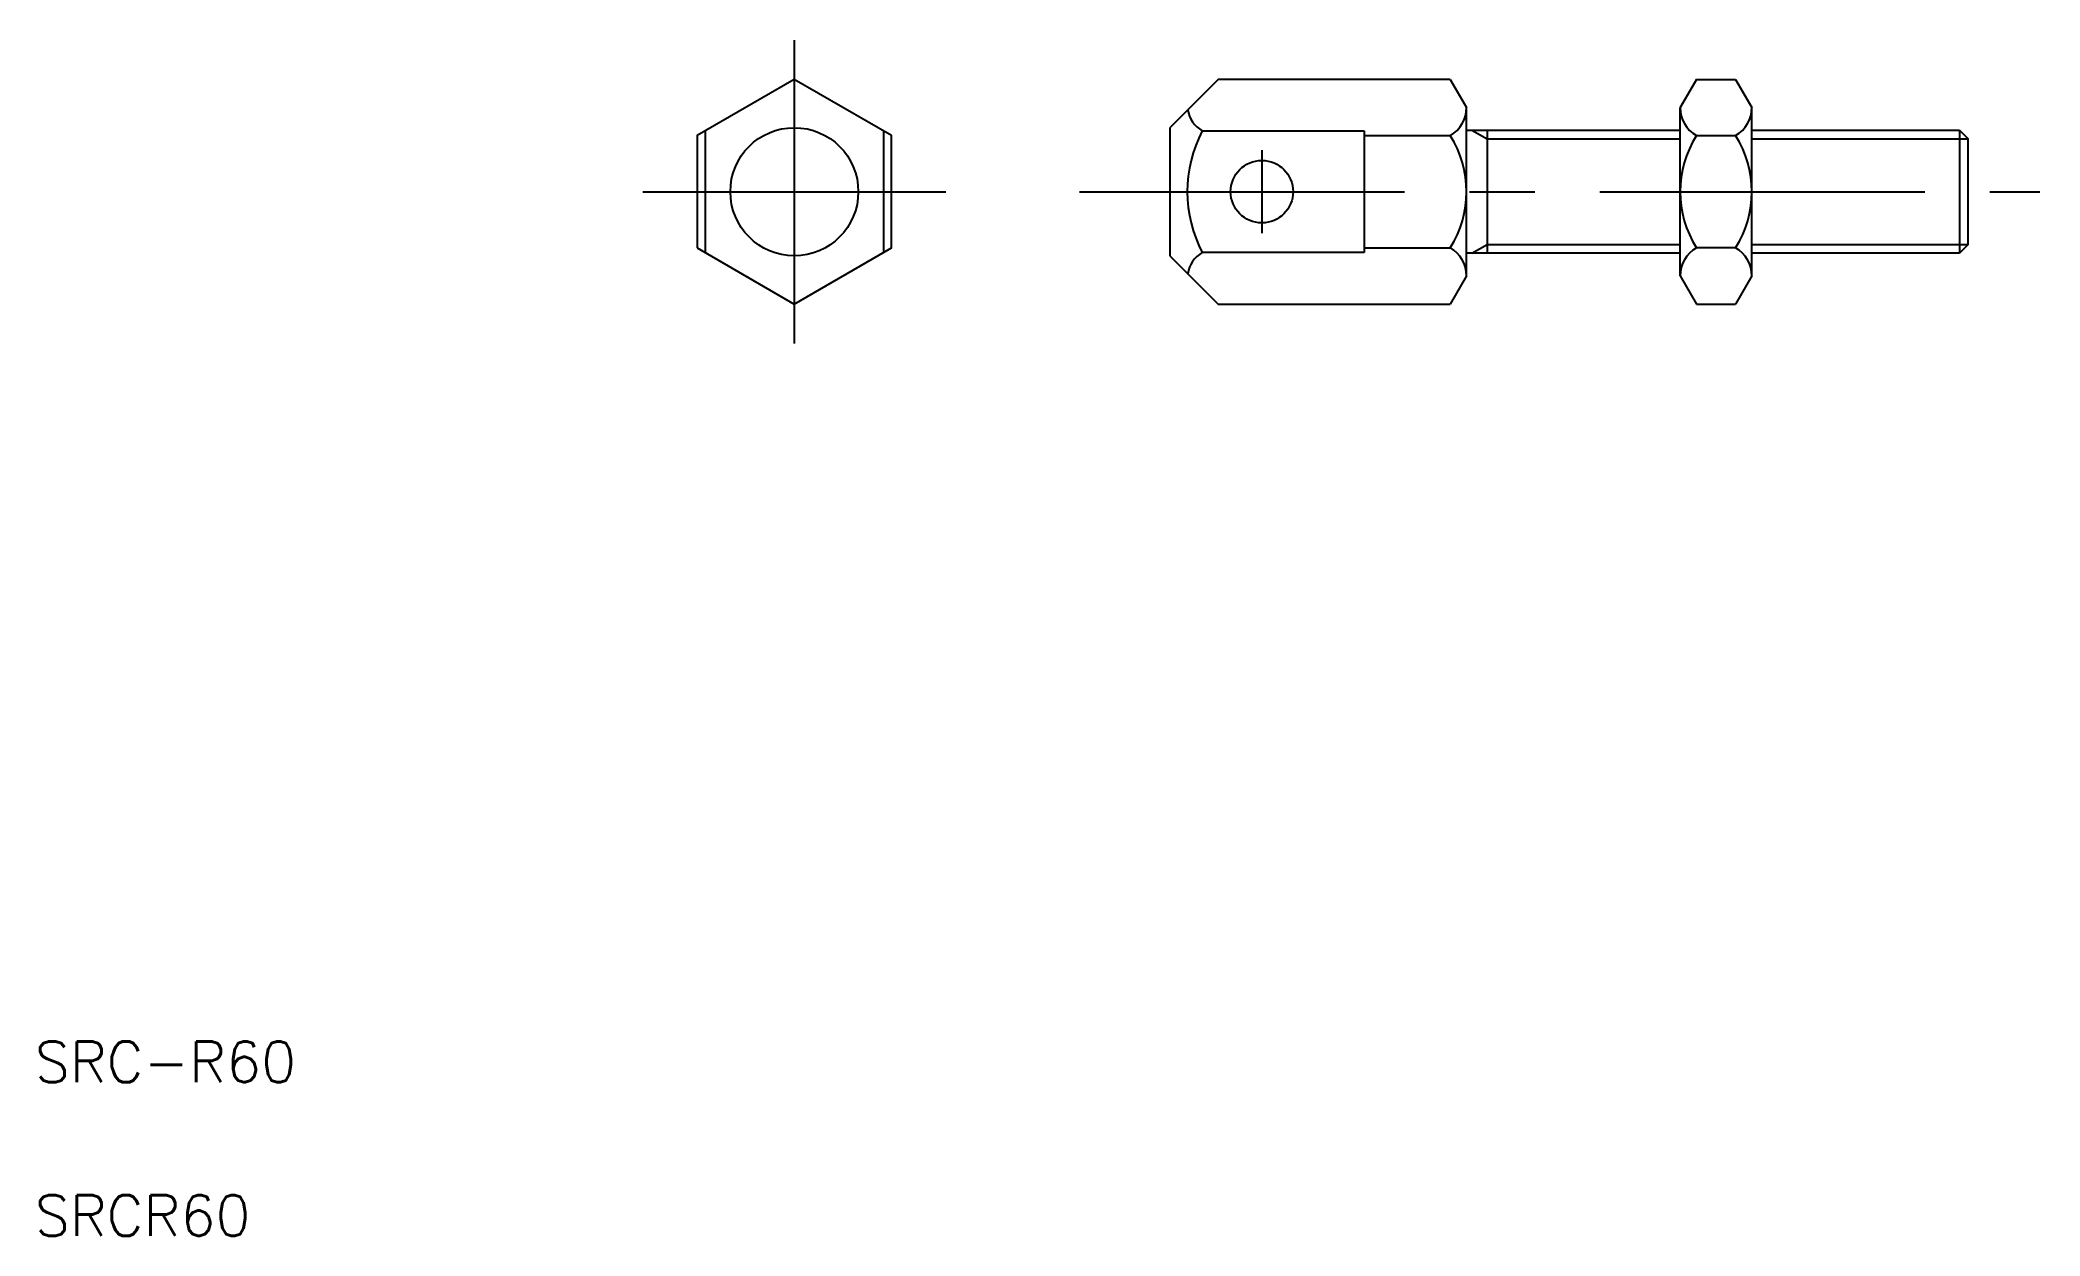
# Model space of a CAD drawing. Extents: x 11 to 206, y 10 to 127.
import ezdxf

# ---------------------------------------------------------------- set-up
doc = ezdxf.new("R2010")
doc.units = 0
doc.linetypes.add('CENTER', pattern=[50.8, 31.75, -6.35, 6.35, -6.35])
doc.layers.get('0').update_dxf_attribs({"linetype": 'CONTINUOUS'})
doc.layers.add('CENTER', color=1, linetype='CENTER')
doc.styles.get("Standard").update_dxf_attribs({"font": 'txt', "bigfont": 'BIGFONT'})

msp = doc.modelspace()

# ---------------------------------------------------------------- linework, layer by layer
at = {"color": 7, "linetype": 'CONTINUOUS'}
for p, q in [((125.59, 122.92), (120.87, 118.2)), ((148.28, 122.92), (125.59, 122.92)), ((148.28, 122.92), (149.87, 120.18)), ((172.32, 122.92), (170.73, 120.18)), ((172.32, 122.92), (176.15, 122.92)), ((176.15, 122.92), (177.73, 120.18)), ((149.87, 103.73), (149.87, 120.18)), ((170.73, 103.73), (170.73, 120.18)), ((177.73, 103.73), (177.73, 120.18)), ((75.5, 117.9), (75.5, 106)), ((92.9, 117.9), (92.9, 106)), ((120.87, 118.2), (120.87, 105.7)), ((124.04, 117.9), (139.87, 117.9)), ((139.87, 117.9), (139.87, 106)), ((139.87, 117.44), (148.28, 117.44)), ((149.87, 117.95), (170.73, 117.95)), ((151.87, 117.95), (151.87, 105.95)), ((172.32, 117.44), (176.15, 117.44)), ((177.73, 117.95), (198.02, 117.95)), ((198.02, 117.95), (198.02, 105.95)), ((198.02, 117.95), (198.87, 117.1)), ((156.58, 117.1), (156.58, 117.1)), ((161.3, 117.1), (161.3, 117.1)), ((198.87, 106.8), (198.87, 117.1)), ((120.87, 105.7), (125.59, 100.98)), ((139.87, 106), (124.04, 106)), ((139.87, 106.47), (148.28, 106.47)), ((170.73, 105.95), (149.87, 105.95)), ((176.15, 106.47), (172.32, 106.47)), ((198.02, 105.95), (177.73, 105.95)), ((198.87, 106.8), (198.02, 105.95)), ((149.87, 103.73), (148.28, 100.98)), ((170.73, 103.73), (172.32, 100.98)), ((177.73, 103.73), (176.15, 100.98)), ((125.59, 100.98), (148.28, 100.98)), ((172.32, 100.98), (176.15, 100.98))]:
    msp.add_line(p, q, dxfattribs=at)
at = {"color": 3, "linetype": 'CONTINUOUS'}
for p, q in [((150.39, 117.95), (151.87, 117.1)), ((151.87, 117.1), (170.73, 117.1)), ((177.73, 117.1), (198.87, 117.1)), ((150.39, 105.95), (151.87, 106.8)), ((151.87, 106.8), (170.73, 106.8)), ((177.73, 106.8), (198.87, 106.8))]:
    msp.add_line(p, q, dxfattribs=at)
at = {"color": 7, "linetype": 'CONTINUOUS'}
msp.add_lwpolyline([(74.7, 106.47), (84.2, 100.98), (93.7, 106.47), (93.7, 117.44), (84.2, 122.92), (74.7, 117.44)], close=True, dxfattribs=at)
for centre, radius in [((84.2, 111.95), 6.25), ((129.87, 111.95), 3.05)]:
    msp.add_circle(centre, radius, dxfattribs=at)
for centre, radius, start, end in [((125.49, 120.41), 2.9, 188.9649, 240.0291), ((146.7, 120.18), 3.17, 299.9563, 359.9563), ((173.9, 120.18), 3.17, 180.0437, 240.0437), ((174.57, 120.18), 3.17, 299.9563, 359.9563), ((135.5, 111.95), 12.91, 152.5782, 207.4218), ((139.58, 111.95), 10.28, 327.7689, 32.2311), ((181.02, 111.95), 10.28, 147.7689, 212.2311), ((167.45, 111.95), 10.28, 327.7689, 32.2311), ((125.49, 103.49), 2.9, 119.9709, 171.0351), ((146.7, 103.72), 3.17, 0.0437, 60.0437), ((173.9, 103.72), 3.17, 119.9563, 179.9563), ((174.57, 103.72), 3.17, 0.0437, 60.0437)]:
    msp.add_arc(centre, radius, start, end, dxfattribs=at)
at = {"layer": 'CENTER', "color": 1, "linetype": 'CENTER'}
for p, q in [((84.2, 126.76), (84.2, 97.14)), ((129.87, 116), (129.87, 107.9)), ((69.39, 111.95), (99, 111.95)), ((112.07, 111.95), (205.88, 111.95))]:
    msp.add_line(p, q, dxfattribs=at)

# ---------------------------------------------------------------- texts
at = {"color": 7, "linetype": 'CONTINUOUS'}
for s, p in [('SRC-R60', (10, 25)), ('SRCR60', (10, 10))]:
    msp.add_text(s, height=4, dxfattribs=at).set_placement(p)

doc.saveas('drawing.dxf')
